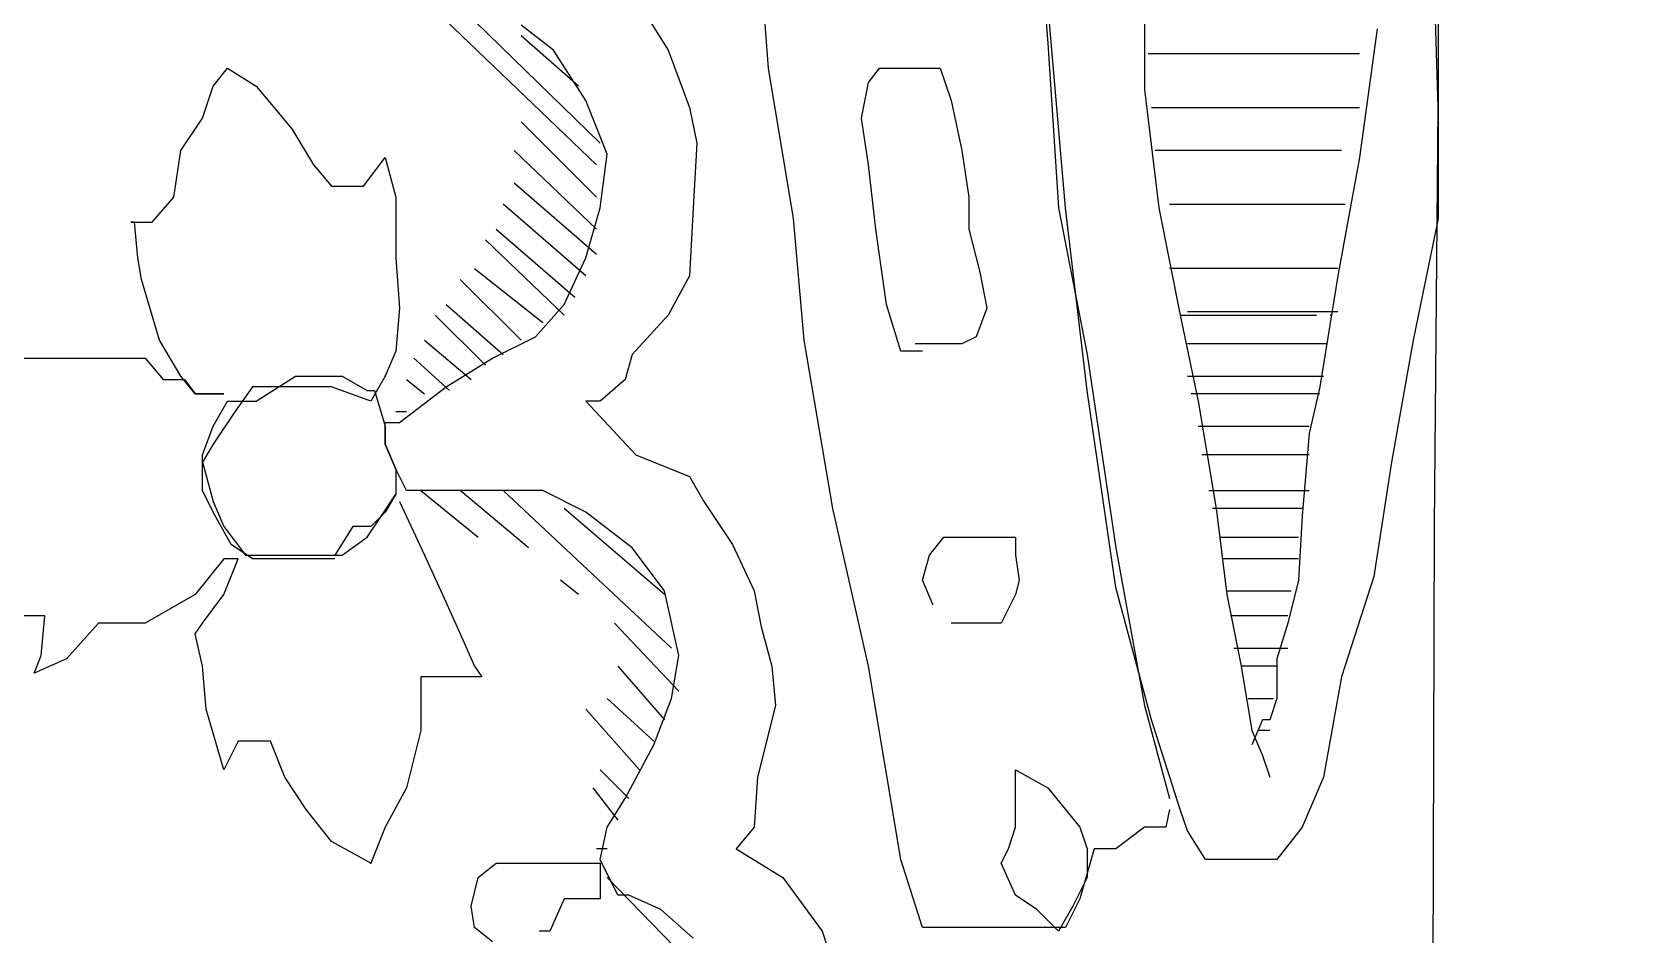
# Model space of a CAD drawing. Extents: x 748454 to 749044, y 4316681 to 4317708.
# Drawn here: x 748481.075 to 748485.585, y 4317538.08 to 4317540.6 of the extents above; entities that cross this region are included whole.
import ezdxf

# ---------------------------------------------------------------- set-up
doc = ezdxf.new("R2010")
doc.units = 0
doc.layers.get('0').update_dxf_attribs({"linetype": 'CONTINUOUS'})

msp = doc.modelspace()

# ---------------------------------------------------------------- linework, layer by layer
at = {"color": 0, "linetype": 'CONTINUOUS'}
for p, q in [((748485, 4317540.39), (748484.97, 4317541.39)), ((748485, 4317540.39), (748484.97, 4317541.39)), ((748483.87, 4317541.06), (748483.91, 4317540.57)), ((748483.87, 4317541.06), (748483.91, 4317540.57)), ((748483.13, 4317540.5), (748483.1, 4317540.92)), ((748483.13, 4317540.5), (748483.1, 4317540.92)), ((748485, 4317540.85), (748485, 4317540.44)), ((748485, 4317540.85), (748485, 4317540.44)), ((748484.18, 4317540.78), (748484.18, 4317540.44)), ((748484.18, 4317540.78), (748484.18, 4317540.44)), ((748482.65, 4317540.23), (748482.16, 4317540.7)), ((748482.65, 4317540.23), (748482.16, 4317540.7)), ((748482.24, 4317540.7), (748482.66, 4317540.29)), ((748482.24, 4317540.7), (748482.66, 4317540.29)), ((748483.96, 4317540.11), (748483.91, 4317540.68)), ((748483.96, 4317540.11), (748483.91, 4317540.68)), ((748482.8, 4317540.63), (748482.85, 4317540.55)), ((748482.8, 4317540.63), (748482.85, 4317540.55)), ((748482.53, 4317540.55), (748482.44, 4317540.62)), ((748482.53, 4317540.55), (748482.44, 4317540.62)), ((748482.6, 4317540.45), (748482.44, 4317540.59)), ((748482.6, 4317540.45), (748482.44, 4317540.59)), ((748484.83, 4317540.61), (748484.78, 4317540.25)), ((748484.83, 4317540.61), (748484.78, 4317540.25)), ((748482.62, 4317540.41), (748482.53, 4317540.55)), ((748482.62, 4317540.41), (748482.53, 4317540.55)), ((748482.85, 4317540.55), (748482.91, 4317540.39)), ((748482.85, 4317540.55), (748482.91, 4317540.39)), ((748483.91, 4317540.57), (748483.94, 4317540.11)), ((748483.91, 4317540.57), (748483.94, 4317540.11)), ((748484.51, 4317540.54), (748484.19, 4317540.54)), ((748484.51, 4317540.54), (748484.19, 4317540.54)), ((748484.78, 4317540.54), (748484.51, 4317540.54)), ((748484.78, 4317540.54), (748484.51, 4317540.54)), ((748481.58, 4317540.45), (748481.62, 4317540.5)), ((748481.58, 4317540.45), (748481.62, 4317540.5)), ((748481.62, 4317540.5), (748481.7, 4317540.45)), ((748481.62, 4317540.5), (748481.7, 4317540.45)), ((748483.2, 4317540.08), (748483.13, 4317540.5)), ((748483.2, 4317540.08), (748483.13, 4317540.5)), ((748483.41, 4317540.46), (748483.44, 4317540.5)), ((748483.41, 4317540.46), (748483.44, 4317540.5)), ((748483.44, 4317540.5), (748483.49, 4317540.5)), ((748483.44, 4317540.5), (748483.49, 4317540.5)), ((748483.49, 4317540.5), (748483.54, 4317540.5)), ((748483.49, 4317540.5), (748483.54, 4317540.5)), ((748483.54, 4317540.5), (748483.61, 4317540.5)), ((748483.54, 4317540.5), (748483.61, 4317540.5)), ((748483.61, 4317540.5), (748483.64, 4317540.41)), ((748483.61, 4317540.5), (748483.64, 4317540.41)), ((748481.55, 4317540.36), (748481.58, 4317540.45)), ((748481.55, 4317540.36), (748481.58, 4317540.45)), ((748481.7, 4317540.45), (748481.8, 4317540.33)), ((748481.7, 4317540.45), (748481.8, 4317540.33)), ((748483.39, 4317540.36), (748483.41, 4317540.46)), ((748483.39, 4317540.36), (748483.41, 4317540.46)), ((748482.68, 4317540.26), (748482.62, 4317540.41)), ((748482.68, 4317540.26), (748482.62, 4317540.41)), ((748483.64, 4317540.41), (748483.67, 4317540.27)), ((748483.64, 4317540.41), (748483.67, 4317540.27)), ((748484.18, 4317540.44), (748484.22, 4317540.11)), ((748484.18, 4317540.44), (748484.22, 4317540.11)), ((748485, 4317540.44), (748485, 4317540.08)), ((748485, 4317540.44), (748485, 4317540.08)), ((748481.49, 4317540.27), (748481.55, 4317540.36)), ((748481.49, 4317540.27), (748481.55, 4317540.36)), ((748482.91, 4317540.39), (748482.93, 4317540.29)), ((748482.91, 4317540.39), (748482.93, 4317540.29)), ((748483.41, 4317540.23), (748483.39, 4317540.36)), ((748483.41, 4317540.23), (748483.39, 4317540.36)), ((748484.2, 4317540.39), (748484.5, 4317540.39)), ((748484.2, 4317540.39), (748484.5, 4317540.39)), ((748484.5, 4317540.39), (748484.66, 4317540.39)), ((748484.5, 4317540.39), (748484.66, 4317540.39)), ((748484.66, 4317540.39), (748484.78, 4317540.39)), ((748484.66, 4317540.39), (748484.78, 4317540.39)), ((748484.99, 4317539.22), (748485, 4317540.39)), ((748484.99, 4317539.22), (748485, 4317540.39)), ((748481.8, 4317540.33), (748481.86, 4317540.23)), ((748481.8, 4317540.33), (748481.86, 4317540.23)), ((748482.44, 4317540.35), (748482.65, 4317540.14)), ((748482.44, 4317540.35), (748482.65, 4317540.14)), ((748481.47, 4317540.14), (748481.49, 4317540.27)), ((748481.47, 4317540.14), (748481.49, 4317540.27)), ((748482.65, 4317540.05), (748482.42, 4317540.27)), ((748482.65, 4317540.05), (748482.42, 4317540.27)), ((748482.93, 4317540.29), (748482.92, 4317540.11)), ((748482.93, 4317540.29), (748482.92, 4317540.11)), ((748483.67, 4317540.27), (748483.69, 4317540.14)), ((748483.67, 4317540.27), (748483.69, 4317540.14)), ((748484.33, 4317540.27), (748484.21, 4317540.27)), ((748484.33, 4317540.27), (748484.21, 4317540.27)), ((748484.54, 4317540.27), (748484.33, 4317540.27)), ((748484.54, 4317540.27), (748484.33, 4317540.27)), ((748484.73, 4317540.27), (748484.54, 4317540.27)), ((748484.73, 4317540.27), (748484.54, 4317540.27)), ((748481.86, 4317540.23), (748481.91, 4317540.17)), ((748481.86, 4317540.23), (748481.91, 4317540.17)), ((748482, 4317540.17), (748482.06, 4317540.25)), ((748482, 4317540.17), (748482.06, 4317540.25)), ((748482.06, 4317540.25), (748482.09, 4317540.14)), ((748482.06, 4317540.25), (748482.09, 4317540.14)), ((748482.66, 4317540.11), (748482.68, 4317540.26)), ((748482.66, 4317540.11), (748482.68, 4317540.26)), ((748483.43, 4317540.05), (748483.41, 4317540.23)), ((748483.43, 4317540.05), (748483.41, 4317540.23)), ((748484.78, 4317540.25), (748484.72, 4317539.92)), ((748484.78, 4317540.25), (748484.72, 4317539.92)), ((748481.91, 4317540.17), (748481.95, 4317540.17)), ((748481.91, 4317540.17), (748481.95, 4317540.17)), ((748481.95, 4317540.17), (748482, 4317540.17)), ((748481.95, 4317540.17), (748482, 4317540.17)), ((748482.42, 4317540.18), (748482.65, 4317539.98)), ((748482.42, 4317540.18), (748482.65, 4317539.98)), ((748481.41, 4317540.07), (748481.47, 4317540.14)), ((748481.41, 4317540.07), (748481.47, 4317540.14)), ((748482.09, 4317540.14), (748482.09, 4317539.97)), ((748482.09, 4317540.14), (748482.09, 4317539.97)), ((748483.69, 4317540.14), (748483.69, 4317540.05)), ((748483.69, 4317540.14), (748483.69, 4317540.05)), ((748482.62, 4317539.92), (748482.39, 4317540.12)), ((748482.62, 4317539.92), (748482.39, 4317540.12)), ((748482.62, 4317539.97), (748482.66, 4317540.11)), ((748482.62, 4317539.97), (748482.66, 4317540.11)), ((748482.92, 4317540.11), (748482.91, 4317539.92)), ((748482.92, 4317540.11), (748482.91, 4317539.92)), ((748483.23, 4317539.74), (748483.2, 4317540.08)), ((748483.23, 4317539.74), (748483.2, 4317540.08)), ((748483.94, 4317540.11), (748484.02, 4317539.7)), ((748483.94, 4317540.11), (748484.02, 4317539.7)), ((748484.02, 4317539.6), (748483.96, 4317540.11)), ((748484.02, 4317539.6), (748483.96, 4317540.11)), ((748484.22, 4317540.11), (748484.28, 4317539.81)), ((748484.22, 4317540.11), (748484.28, 4317539.81)), ((748484.25, 4317540.12), (748484.47, 4317540.12)), ((748484.25, 4317540.12), (748484.47, 4317540.12)), ((748484.47, 4317540.12), (748484.62, 4317540.12)), ((748484.47, 4317540.12), (748484.62, 4317540.12)), ((748484.62, 4317540.12), (748484.74, 4317540.12)), ((748484.62, 4317540.12), (748484.74, 4317540.12)), ((748485, 4317540.08), (748484.93, 4317539.74)), ((748485, 4317540.08), (748484.93, 4317539.74)), ((748481.36, 4317540.07), (748481.35, 4317540.07)), ((748481.35, 4317540.07), (748481.41, 4317540.07)), ((748481.36, 4317540.07), (748481.35, 4317540.07)), ((748481.35, 4317540.07), (748481.41, 4317540.07)), ((748481.37, 4317539.97), (748481.36, 4317540.07)), ((748481.37, 4317539.97), (748481.36, 4317540.07)), ((748482.37, 4317540.05), (748482.59, 4317539.86)), ((748482.37, 4317540.05), (748482.59, 4317539.86)), ((748483.46, 4317539.84), (748483.43, 4317540.05)), ((748483.46, 4317539.84), (748483.43, 4317540.05)), ((748483.69, 4317540.05), (748483.72, 4317539.93)), ((748483.69, 4317540.05), (748483.72, 4317539.93)), ((748482.56, 4317539.81), (748482.34, 4317540.02)), ((748482.56, 4317539.81), (748482.34, 4317540.02)), ((748481.38, 4317539.91), (748481.37, 4317539.97)), ((748481.38, 4317539.91), (748481.37, 4317539.97)), ((748482.09, 4317539.97), (748482.1, 4317539.83)), ((748482.09, 4317539.97), (748482.1, 4317539.83)), ((748482.56, 4317539.84), (748482.62, 4317539.97)), ((748482.56, 4317539.84), (748482.62, 4317539.97)), ((748481.43, 4317539.74), (748481.38, 4317539.91)), ((748481.43, 4317539.74), (748481.38, 4317539.91)), ((748482.44, 4317539.74), (748482.27, 4317539.91)), ((748482.44, 4317539.74), (748482.27, 4317539.91)), ((748482.31, 4317539.94), (748482.5, 4317539.79)), ((748482.31, 4317539.94), (748482.5, 4317539.79)), ((748482.91, 4317539.92), (748482.85, 4317539.81)), ((748482.91, 4317539.92), (748482.85, 4317539.81)), ((748483.72, 4317539.93), (748483.74, 4317539.83)), ((748483.72, 4317539.93), (748483.74, 4317539.83)), ((748484.36, 4317539.94), (748484.25, 4317539.94)), ((748484.36, 4317539.94), (748484.25, 4317539.94)), ((748484.51, 4317539.94), (748484.36, 4317539.94)), ((748484.51, 4317539.94), (748484.36, 4317539.94)), ((748484.72, 4317539.94), (748484.51, 4317539.94)), ((748484.72, 4317539.94), (748484.51, 4317539.94)), ((748484.72, 4317539.92), (748484.67, 4317539.61)), ((748484.72, 4317539.92), (748484.67, 4317539.61)), ((748482.1, 4317539.83), (748482.09, 4317539.71)), ((748482.1, 4317539.83), (748482.09, 4317539.71)), ((748482.34, 4317539.67), (748482.2, 4317539.81)), ((748482.34, 4317539.67), (748482.2, 4317539.81)), ((748482.23, 4317539.84), (748482.39, 4317539.7)), ((748482.23, 4317539.84), (748482.39, 4317539.7)), ((748482.48, 4317539.75), (748482.56, 4317539.84)), ((748482.48, 4317539.75), (748482.56, 4317539.84)), ((748482.85, 4317539.81), (748482.75, 4317539.7)), ((748482.85, 4317539.81), (748482.75, 4317539.7)), ((748483.5, 4317539.71), (748483.46, 4317539.84)), ((748483.5, 4317539.71), (748483.46, 4317539.84)), ((748483.74, 4317539.83), (748483.71, 4317539.75)), ((748483.74, 4317539.83), (748483.71, 4317539.75)), ((748484.28, 4317539.81), (748484.33, 4317539.57)), ((748484.28, 4317539.81), (748484.66, 4317539.81)), ((748484.28, 4317539.81), (748484.33, 4317539.57)), ((748484.28, 4317539.81), (748484.66, 4317539.81)), ((748484.3, 4317539.82), (748484.46, 4317539.82)), ((748484.3, 4317539.82), (748484.46, 4317539.82)), ((748484.46, 4317539.82), (748484.55, 4317539.82)), ((748484.46, 4317539.82), (748484.55, 4317539.82)), ((748484.55, 4317539.82), (748484.72, 4317539.82)), ((748484.55, 4317539.82), (748484.72, 4317539.82)), ((748481.49, 4317539.64), (748481.43, 4317539.74)), ((748481.49, 4317539.64), (748481.43, 4317539.74)), ((748482.17, 4317539.74), (748482.3, 4317539.63)), ((748482.17, 4317539.74), (748482.3, 4317539.63)), ((748482.36, 4317539.69), (748482.48, 4317539.75)), ((748482.36, 4317539.69), (748482.48, 4317539.75)), ((748483.31, 4317539.27), (748483.23, 4317539.74)), ((748483.31, 4317539.27), (748483.23, 4317539.74)), ((748483.61, 4317539.73), (748483.54, 4317539.73)), ((748483.61, 4317539.73), (748483.54, 4317539.73)), ((748483.67, 4317539.73), (748483.61, 4317539.73)), ((748483.67, 4317539.73), (748483.61, 4317539.73)), ((748483.71, 4317539.75), (748483.67, 4317539.73)), ((748483.71, 4317539.75), (748483.67, 4317539.73)), ((748484.69, 4317539.73), (748484.3, 4317539.73)), ((748484.69, 4317539.73), (748484.3, 4317539.73)), ((748484.93, 4317539.74), (748484.87, 4317539.4)), ((748484.93, 4317539.74), (748484.87, 4317539.4)), ((748481.02, 4317539.69), (748481.19, 4317539.69)), ((748481.02, 4317539.69), (748481.19, 4317539.69)), ((748481.19, 4317539.69), (748481.32, 4317539.69)), ((748481.19, 4317539.69), (748481.32, 4317539.69)), ((748481.32, 4317539.69), (748481.39, 4317539.69)), ((748481.32, 4317539.69), (748481.39, 4317539.69)), ((748481.39, 4317539.69), (748481.44, 4317539.63)), ((748481.39, 4317539.69), (748481.44, 4317539.63)), ((748482.09, 4317539.71), (748482.06, 4317539.64)), ((748482.09, 4317539.71), (748482.06, 4317539.64)), ((748482.24, 4317539.6), (748482.14, 4317539.69)), ((748482.24, 4317539.6), (748482.14, 4317539.69)), ((748482.23, 4317539.61), (748482.36, 4317539.69)), ((748482.23, 4317539.61), (748482.36, 4317539.69)), ((748482.75, 4317539.7), (748482.73, 4317539.63)), ((748482.75, 4317539.7), (748482.73, 4317539.63)), ((748483.56, 4317539.71), (748483.5, 4317539.71)), ((748483.56, 4317539.71), (748483.5, 4317539.71)), ((748484.02, 4317539.7), (748484.1, 4317539.16)), ((748484.02, 4317539.7), (748484.1, 4317539.16)), ((748481.44, 4317539.63), (748481.5, 4317539.63)), ((748481.44, 4317539.63), (748481.5, 4317539.63)), ((748481.53, 4317539.59), (748481.49, 4317539.64)), ((748481.53, 4317539.59), (748481.49, 4317539.64)), ((748481.5, 4317539.63), (748481.53, 4317539.59)), ((748481.5, 4317539.63), (748481.53, 4317539.59)), ((748481.7, 4317539.57), (748481.81, 4317539.64)), ((748481.7, 4317539.57), (748481.81, 4317539.64)), ((748481.81, 4317539.64), (748481.85, 4317539.64)), ((748481.81, 4317539.64), (748481.85, 4317539.64)), ((748481.85, 4317539.64), (748481.94, 4317539.64)), ((748481.85, 4317539.64), (748481.94, 4317539.64)), ((748481.94, 4317539.64), (748482.01, 4317539.6)), ((748481.94, 4317539.64), (748482.01, 4317539.6)), ((748482.06, 4317539.64), (748482.02, 4317539.57)), ((748482.06, 4317539.64), (748482.02, 4317539.57)), ((748482.12, 4317539.63), (748482.17, 4317539.59)), ((748482.12, 4317539.63), (748482.17, 4317539.59)), ((748482.73, 4317539.63), (748482.66, 4317539.57)), ((748482.73, 4317539.63), (748482.66, 4317539.57)), ((748484.3, 4317539.64), (748484.68, 4317539.64)), ((748484.3, 4317539.64), (748484.68, 4317539.64)), ((748481.53, 4317539.59), (748481.58, 4317539.59)), ((748481.61, 4317539.59), (748481.53, 4317539.59)), ((748481.53, 4317539.59), (748481.58, 4317539.59)), ((748481.61, 4317539.59), (748481.53, 4317539.59)), ((748481.58, 4317539.59), (748481.61, 4317539.59)), ((748481.58, 4317539.59), (748481.61, 4317539.59)), ((748481.69, 4317539.61), (748481.64, 4317539.54)), ((748481.69, 4317539.61), (748481.64, 4317539.54)), ((748481.76, 4317539.61), (748481.69, 4317539.61)), ((748481.76, 4317539.61), (748481.69, 4317539.61)), ((748481.84, 4317539.61), (748481.76, 4317539.61)), ((748481.84, 4317539.61), (748481.76, 4317539.61)), ((748481.91, 4317539.61), (748481.84, 4317539.61)), ((748481.91, 4317539.61), (748481.84, 4317539.61)), ((748482.02, 4317539.57), (748481.91, 4317539.61)), ((748482.02, 4317539.57), (748481.91, 4317539.61)), ((748482.01, 4317539.6), (748482.03, 4317539.6)), ((748482.01, 4317539.6), (748482.03, 4317539.6)), ((748482.03, 4317539.6), (748482.06, 4317539.5)), ((748482.03, 4317539.6), (748482.06, 4317539.5)), ((748482.1, 4317539.51), (748482.23, 4317539.61)), ((748482.1, 4317539.51), (748482.23, 4317539.61)), ((748484.1, 4317539.05), (748484.02, 4317539.6)), ((748484.1, 4317539.05), (748484.02, 4317539.6)), ((748484.67, 4317539.59), (748484.31, 4317539.59)), ((748484.67, 4317539.59), (748484.31, 4317539.59)), ((748484.67, 4317539.61), (748484.64, 4317539.48)), ((748484.67, 4317539.61), (748484.64, 4317539.48)), ((748481.58, 4317539.5), (748481.62, 4317539.57)), ((748481.58, 4317539.5), (748481.62, 4317539.57)), ((748481.64, 4317539.54), (748481.58, 4317539.45)), ((748481.64, 4317539.54), (748481.58, 4317539.45)), ((748481.62, 4317539.57), (748481.7, 4317539.57)), ((748481.62, 4317539.57), (748481.7, 4317539.57)), ((748482.12, 4317539.54), (748482.09, 4317539.54)), ((748482.12, 4317539.54), (748482.09, 4317539.54)), ((748482.66, 4317539.57), (748482.62, 4317539.57)), ((748482.62, 4317539.57), (748482.76, 4317539.42)), ((748482.66, 4317539.57), (748482.62, 4317539.57)), ((748482.62, 4317539.57), (748482.76, 4317539.42)), ((748484.33, 4317539.57), (748484.38, 4317539.27)), ((748484.33, 4317539.57), (748484.38, 4317539.27)), ((748481.55, 4317539.42), (748481.58, 4317539.5)), ((748481.55, 4317539.42), (748481.58, 4317539.5)), ((748482.06, 4317539.51), (748482.1, 4317539.51)), ((748482.06, 4317539.45), (748482.06, 4317539.51)), ((748482.06, 4317539.51), (748482.1, 4317539.51)), ((748482.06, 4317539.45), (748482.06, 4317539.51)), ((748482.06, 4317539.5), (748482.06, 4317539.45)), ((748482.06, 4317539.5), (748482.06, 4317539.45)), ((748484.33, 4317539.5), (748484.64, 4317539.5)), ((748484.33, 4317539.5), (748484.64, 4317539.5)), ((748481.58, 4317539.45), (748481.55, 4317539.4)), ((748481.58, 4317539.45), (748481.55, 4317539.4)), ((748482.09, 4317539.38), (748482.06, 4317539.45)), ((748482.06, 4317539.45), (748482.09, 4317539.38)), ((748482.09, 4317539.38), (748482.06, 4317539.45)), ((748482.06, 4317539.45), (748482.09, 4317539.38)), ((748484.64, 4317539.48), (748484.62, 4317539.25)), ((748484.64, 4317539.48), (748484.62, 4317539.25)), ((748481.55, 4317539.32), (748481.55, 4317539.42)), ((748481.55, 4317539.32), (748481.55, 4317539.42)), ((748482.76, 4317539.42), (748482.91, 4317539.36)), ((748482.76, 4317539.42), (748482.91, 4317539.36)), ((748484.64, 4317539.42), (748484.34, 4317539.42)), ((748484.64, 4317539.42), (748484.34, 4317539.42)), ((748481.55, 4317539.4), (748481.58, 4317539.29)), ((748481.55, 4317539.4), (748481.58, 4317539.29)), ((748482.12, 4317539.32), (748482.09, 4317539.38)), ((748482.09, 4317539.38), (748482.09, 4317539.31)), ((748482.12, 4317539.32), (748482.09, 4317539.38)), ((748482.09, 4317539.38), (748482.09, 4317539.31)), ((748482.91, 4317539.36), (748482.95, 4317539.29)), ((748482.91, 4317539.36), (748482.95, 4317539.29)), ((748484.87, 4317539.4), (748484.82, 4317539.08)), ((748484.87, 4317539.4), (748484.82, 4317539.08)), ((748481.58, 4317539.26), (748481.55, 4317539.32)), ((748481.58, 4317539.26), (748481.55, 4317539.32)), ((748482.2, 4317539.32), (748482.12, 4317539.32)), ((748482.2, 4317539.32), (748482.12, 4317539.32)), ((748482.16, 4317539.32), (748482.32, 4317539.19)), ((748482.16, 4317539.32), (748482.32, 4317539.19)), ((748482.3, 4317539.32), (748482.2, 4317539.32)), ((748482.3, 4317539.32), (748482.2, 4317539.32)), ((748482.46, 4317539.16), (748482.27, 4317539.32)), ((748482.46, 4317539.16), (748482.27, 4317539.32)), ((748482.39, 4317539.32), (748482.3, 4317539.32)), ((748482.39, 4317539.32), (748482.3, 4317539.32)), ((748482.5, 4317539.32), (748482.39, 4317539.32)), ((748482.39, 4317539.32), (748482.86, 4317538.88)), ((748482.5, 4317539.32), (748482.39, 4317539.32)), ((748482.39, 4317539.32), (748482.86, 4317538.88)), ((748482.62, 4317539.26), (748482.5, 4317539.32)), ((748482.62, 4317539.26), (748482.5, 4317539.32)), ((748484.36, 4317539.32), (748484.64, 4317539.32)), ((748484.36, 4317539.32), (748484.64, 4317539.32)), ((748481.58, 4317539.29), (748481.61, 4317539.22)), ((748481.58, 4317539.29), (748481.61, 4317539.22)), ((748482.05, 4317539.25), (748482.09, 4317539.31)), ((748482.05, 4317539.25), (748482.09, 4317539.31)), ((748482.09, 4317539.31), (748482.06, 4317539.26)), ((748482.09, 4317539.31), (748482.06, 4317539.26)), ((748482.1, 4317539.29), (748482.17, 4317539.14)), ((748482.1, 4317539.29), (748482.17, 4317539.14)), ((748482.84, 4317539.03), (748482.56, 4317539.27)), ((748482.84, 4317539.03), (748482.56, 4317539.27)), ((748482.95, 4317539.29), (748483.03, 4317539.17)), ((748482.95, 4317539.29), (748483.03, 4317539.17)), ((748483.41, 4317538.83), (748483.31, 4317539.27)), ((748483.41, 4317538.83), (748483.31, 4317539.27)), ((748484.62, 4317539.27), (748484.37, 4317539.27)), ((748484.62, 4317539.27), (748484.37, 4317539.27)), ((748484.38, 4317539.27), (748484.41, 4317539.03)), ((748484.38, 4317539.27), (748484.41, 4317539.03)), ((748481.63, 4317539.17), (748481.58, 4317539.26)), ((748481.63, 4317539.17), (748481.58, 4317539.26)), ((748482.01, 4317539.19), (748482.05, 4317539.25)), ((748482.01, 4317539.19), (748482.05, 4317539.25)), ((748482.06, 4317539.26), (748482.02, 4317539.22)), ((748482.06, 4317539.26), (748482.02, 4317539.22)), ((748482.75, 4317539.16), (748482.62, 4317539.26)), ((748482.75, 4317539.16), (748482.62, 4317539.26)), ((748484.62, 4317539.25), (748484.61, 4317539.07)), ((748484.62, 4317539.25), (748484.61, 4317539.07)), ((748481.61, 4317539.22), (748481.67, 4317539.14)), ((748481.61, 4317539.22), (748481.67, 4317539.14)), ((748481.97, 4317539.22), (748481.92, 4317539.14)), ((748481.97, 4317539.22), (748481.92, 4317539.14)), ((748481.94, 4317539.14), (748482.01, 4317539.19)), ((748481.94, 4317539.14), (748482.01, 4317539.19)), ((748482.02, 4317539.22), (748481.97, 4317539.22)), ((748482.02, 4317539.22), (748481.97, 4317539.22)), ((748483.58, 4317539.14), (748483.62, 4317539.19)), ((748483.58, 4317539.14), (748483.62, 4317539.19)), ((748483.62, 4317539.19), (748483.68, 4317539.19)), ((748483.62, 4317539.19), (748483.68, 4317539.19)), ((748483.68, 4317539.19), (748483.76, 4317539.19)), ((748483.68, 4317539.19), (748483.76, 4317539.19)), ((748483.76, 4317539.19), (748483.82, 4317539.19)), ((748483.76, 4317539.19), (748483.82, 4317539.19)), ((748483.82, 4317539.19), (748483.82, 4317539.14)), ((748483.82, 4317539.19), (748483.82, 4317539.14)), ((748484.39, 4317539.19), (748484.61, 4317539.19)), ((748484.39, 4317539.19), (748484.61, 4317539.19)), ((748484.98, 4317536.36), (748484.99, 4317539.22)), ((748484.98, 4317536.36), (748484.99, 4317539.22)), ((748481.69, 4317539.13), (748481.63, 4317539.17)), ((748481.69, 4317539.13), (748481.63, 4317539.17)), ((748481.67, 4317539.14), (748481.76, 4317539.14)), ((748481.67, 4317539.14), (748481.76, 4317539.14)), ((748481.76, 4317539.14), (748481.85, 4317539.14)), ((748481.76, 4317539.14), (748481.85, 4317539.14)), ((748481.85, 4317539.14), (748481.94, 4317539.14)), ((748481.85, 4317539.14), (748481.94, 4317539.14)), ((748482.17, 4317539.14), (748482.22, 4317539.03)), ((748482.17, 4317539.14), (748482.22, 4317539.03)), ((748482.84, 4317539.04), (748482.75, 4317539.16)), ((748482.84, 4317539.04), (748482.75, 4317539.16)), ((748483.03, 4317539.17), (748483.09, 4317539.04)), ((748483.03, 4317539.17), (748483.09, 4317539.04)), ((748483.56, 4317539.07), (748483.58, 4317539.14)), ((748483.56, 4317539.07), (748483.58, 4317539.14)), ((748483.82, 4317539.14), (748483.83, 4317539.07)), ((748483.82, 4317539.14), (748483.83, 4317539.07)), ((748484.1, 4317539.16), (748484.18, 4317538.72)), ((748484.1, 4317539.16), (748484.18, 4317538.72)), ((748481.61, 4317539.13), (748481.53, 4317539.03)), ((748481.61, 4317539.13), (748481.53, 4317539.03)), ((748481.61, 4317539.03), (748481.65, 4317539.13)), ((748481.65, 4317539.13), (748481.61, 4317539.13)), ((748481.61, 4317539.03), (748481.65, 4317539.13)), ((748481.65, 4317539.13), (748481.61, 4317539.13)), ((748481.76, 4317539.13), (748481.69, 4317539.13)), ((748481.76, 4317539.13), (748481.69, 4317539.13)), ((748481.84, 4317539.13), (748481.76, 4317539.13)), ((748481.84, 4317539.13), (748481.76, 4317539.13)), ((748481.92, 4317539.13), (748481.84, 4317539.13)), ((748481.92, 4317539.13), (748481.84, 4317539.13)), ((748484.61, 4317539.13), (748484.4, 4317539.13)), ((748484.61, 4317539.13), (748484.4, 4317539.13)), ((748482.6, 4317539.03), (748482.55, 4317539.07)), ((748482.6, 4317539.03), (748482.55, 4317539.07)), ((748483.59, 4317539), (748483.56, 4317539.07)), ((748483.59, 4317539), (748483.56, 4317539.07)), ((748483.83, 4317539.07), (748483.82, 4317539.03)), ((748483.83, 4317539.07), (748483.82, 4317539.03)), ((748484.2, 4317538.68), (748484.1, 4317539.05)), ((748484.2, 4317538.68), (748484.1, 4317539.05)), ((748484.61, 4317539.07), (748484.58, 4317538.95)), ((748484.61, 4317539.07), (748484.58, 4317538.95)), ((748484.82, 4317539.08), (748484.73, 4317538.8)), ((748484.82, 4317539.08), (748484.73, 4317538.8)), ((748481.53, 4317539.03), (748481.39, 4317538.95)), ((748481.53, 4317539.03), (748481.39, 4317538.95)), ((748481.55, 4317538.95), (748481.61, 4317539.03)), ((748481.55, 4317538.95), (748481.61, 4317539.03)), ((748482.22, 4317539.03), (748482.27, 4317538.92)), ((748482.22, 4317539.03), (748482.27, 4317538.92)), ((748482.88, 4317538.86), (748482.84, 4317539.04)), ((748482.88, 4317538.86), (748482.84, 4317539.04)), ((748483.09, 4317539.04), (748483.11, 4317538.94)), ((748483.09, 4317539.04), (748483.11, 4317538.94)), ((748483.82, 4317539.03), (748483.78, 4317538.95)), ((748483.82, 4317539.03), (748483.78, 4317538.95)), ((748484.41, 4317539.04), (748484.59, 4317539.04)), ((748484.41, 4317539.04), (748484.59, 4317539.04)), ((748484.41, 4317539.03), (748484.45, 4317538.83)), ((748484.41, 4317539.03), (748484.45, 4317538.83)), ((748481.11, 4317538.97), (748480.94, 4317538.97)), ((748481.11, 4317538.97), (748480.94, 4317538.97)), ((748481.1, 4317538.86), (748481.11, 4317538.97)), ((748481.1, 4317538.86), (748481.11, 4317538.97)), ((748484.58, 4317538.97), (748484.42, 4317538.97)), ((748484.58, 4317538.97), (748484.42, 4317538.97)), ((748481.26, 4317538.95), (748481.17, 4317538.85)), ((748481.26, 4317538.95), (748481.17, 4317538.85)), ((748481.39, 4317538.95), (748481.26, 4317538.95)), ((748481.39, 4317538.95), (748481.26, 4317538.95)), ((748481.53, 4317538.92), (748481.55, 4317538.95)), ((748481.53, 4317538.92), (748481.55, 4317538.95)), ((748481.55, 4317538.83), (748481.53, 4317538.92)), ((748481.55, 4317538.83), (748481.53, 4317538.92)), ((748482.27, 4317538.92), (748482.31, 4317538.83)), ((748482.27, 4317538.92), (748482.31, 4317538.83)), ((748482.88, 4317538.76), (748482.7, 4317538.95)), ((748482.88, 4317538.76), (748482.7, 4317538.95)), ((748483.11, 4317538.94), (748483.14, 4317538.83)), ((748483.11, 4317538.94), (748483.14, 4317538.83)), ((748483.68, 4317538.95), (748483.64, 4317538.95)), ((748483.68, 4317538.95), (748483.64, 4317538.95)), ((748483.74, 4317538.95), (748483.68, 4317538.95)), ((748483.74, 4317538.95), (748483.68, 4317538.95)), ((748483.78, 4317538.95), (748483.74, 4317538.95)), ((748483.78, 4317538.95), (748483.74, 4317538.95)), ((748484.58, 4317538.95), (748484.55, 4317538.85)), ((748484.58, 4317538.95), (748484.55, 4317538.85)), ((748484.43, 4317538.88), (748484.58, 4317538.88)), ((748484.43, 4317538.88), (748484.58, 4317538.88)), ((748481.08, 4317538.81), (748481.1, 4317538.86)), ((748481.08, 4317538.81), (748481.1, 4317538.86)), ((748481.17, 4317538.85), (748481.08, 4317538.81)), ((748481.17, 4317538.85), (748481.08, 4317538.81)), ((748481.56, 4317538.71), (748481.55, 4317538.83)), ((748481.56, 4317538.71), (748481.55, 4317538.83)), ((748482.31, 4317538.83), (748482.33, 4317538.8)), ((748482.31, 4317538.83), (748482.33, 4317538.8)), ((748482.71, 4317538.83), (748482.84, 4317538.68)), ((748482.71, 4317538.83), (748482.84, 4317538.68)), ((748482.86, 4317538.74), (748482.88, 4317538.86)), ((748482.86, 4317538.74), (748482.88, 4317538.86)), ((748483.14, 4317538.83), (748483.15, 4317538.72)), ((748483.14, 4317538.83), (748483.15, 4317538.72)), ((748483.5, 4317538.29), (748483.41, 4317538.83)), ((748483.5, 4317538.29), (748483.41, 4317538.83)), ((748484.45, 4317538.83), (748484.48, 4317538.65)), ((748484.55, 4317538.83), (748484.45, 4317538.83)), ((748484.45, 4317538.83), (748484.48, 4317538.65)), ((748484.55, 4317538.83), (748484.45, 4317538.83)), ((748484.55, 4317538.85), (748484.55, 4317538.74)), ((748484.55, 4317538.85), (748484.55, 4317538.74)), ((748482.25, 4317538.8), (748482.16, 4317538.8)), ((748482.16, 4317538.8), (748482.16, 4317538.65)), ((748482.25, 4317538.8), (748482.16, 4317538.8)), ((748482.16, 4317538.8), (748482.16, 4317538.65)), ((748482.33, 4317538.8), (748482.25, 4317538.8)), ((748482.33, 4317538.8), (748482.25, 4317538.8)), ((748484.73, 4317538.8), (748484.68, 4317538.52)), ((748484.73, 4317538.8), (748484.68, 4317538.52)), ((748482.81, 4317538.62), (748482.68, 4317538.74)), ((748482.81, 4317538.62), (748482.68, 4317538.74)), ((748482.81, 4317538.61), (748482.86, 4317538.74)), ((748482.81, 4317538.61), (748482.86, 4317538.74)), ((748484.47, 4317538.74), (748484.54, 4317538.74)), ((748484.47, 4317538.74), (748484.54, 4317538.74)), ((748484.55, 4317538.74), (748484.53, 4317538.68)), ((748484.55, 4317538.74), (748484.53, 4317538.68)), ((748481.61, 4317538.54), (748481.56, 4317538.71)), ((748481.61, 4317538.54), (748481.56, 4317538.71)), ((748482.62, 4317538.71), (748482.77, 4317538.54)), ((748482.62, 4317538.71), (748482.77, 4317538.54)), ((748483.15, 4317538.72), (748483.1, 4317538.52)), ((748483.15, 4317538.72), (748483.1, 4317538.52)), ((748484.18, 4317538.72), (748484.25, 4317538.46)), ((748484.18, 4317538.72), (748484.25, 4317538.46)), ((748482.16, 4317538.65), (748482.12, 4317538.49)), ((748482.16, 4317538.65), (748482.12, 4317538.49)), ((748484.28, 4317538.43), (748484.2, 4317538.68)), ((748484.28, 4317538.43), (748484.2, 4317538.68)), ((748484.51, 4317538.68), (748484.48, 4317538.61)), ((748484.51, 4317538.68), (748484.48, 4317538.61)), ((748484.48, 4317538.65), (748484.51, 4317538.58)), ((748484.48, 4317538.65), (748484.51, 4317538.58)), ((748484.53, 4317538.65), (748484.5, 4317538.65)), ((748484.53, 4317538.65), (748484.5, 4317538.65)), ((748484.53, 4317538.68), (748484.51, 4317538.68)), ((748484.53, 4317538.68), (748484.51, 4317538.68)), ((748481.65, 4317538.62), (748481.61, 4317538.54)), ((748481.65, 4317538.62), (748481.61, 4317538.54)), ((748481.74, 4317538.62), (748481.65, 4317538.62)), ((748481.74, 4317538.62), (748481.65, 4317538.62)), ((748481.78, 4317538.52), (748481.74, 4317538.62)), ((748481.78, 4317538.52), (748481.74, 4317538.62)), ((748482.73, 4317538.46), (748482.81, 4317538.61)), ((748482.73, 4317538.46), (748482.81, 4317538.61)), ((748484.51, 4317538.58), (748484.53, 4317538.52)), ((748484.51, 4317538.58), (748484.53, 4317538.52)), ((748481.84, 4317538.43), (748481.78, 4317538.52)), ((748481.84, 4317538.43), (748481.78, 4317538.52)), ((748482.74, 4317538.46), (748482.66, 4317538.54)), ((748482.74, 4317538.46), (748482.66, 4317538.54)), ((748483.1, 4317538.52), (748483.09, 4317538.38)), ((748483.1, 4317538.52), (748483.09, 4317538.38)), ((748483.82, 4317538.54), (748483.91, 4317538.49)), ((748483.82, 4317538.49), (748483.82, 4317538.54)), ((748483.82, 4317538.54), (748483.91, 4317538.49)), ((748483.82, 4317538.49), (748483.82, 4317538.54)), ((748484.68, 4317538.52), (748484.62, 4317538.38)), ((748484.68, 4317538.52), (748484.62, 4317538.38)), ((748482.12, 4317538.49), (748482.06, 4317538.38)), ((748482.12, 4317538.49), (748482.06, 4317538.38)), ((748482.64, 4317538.49), (748482.71, 4317538.4)), ((748482.64, 4317538.49), (748482.71, 4317538.4)), ((748482.68, 4317538.38), (748482.73, 4317538.46)), ((748482.68, 4317538.38), (748482.73, 4317538.46)), ((748483.82, 4317538.43), (748483.82, 4317538.49)), ((748483.82, 4317538.43), (748483.82, 4317538.49)), ((748483.91, 4317538.49), (748484, 4317538.38)), ((748483.91, 4317538.49), (748484, 4317538.38)), ((748481.91, 4317538.34), (748481.84, 4317538.43)), ((748481.91, 4317538.34), (748481.84, 4317538.43)), ((748483.82, 4317538.38), (748483.82, 4317538.43)), ((748483.82, 4317538.38), (748483.82, 4317538.43)), ((748484.25, 4317538.43), (748484.24, 4317538.38)), ((748484.25, 4317538.43), (748484.24, 4317538.38)), ((748484.3, 4317538.37), (748484.28, 4317538.43)), ((748484.3, 4317538.37), (748484.28, 4317538.43)), ((748482.06, 4317538.38), (748482.02, 4317538.28)), ((748482.06, 4317538.38), (748482.02, 4317538.28)), ((748482.66, 4317538.29), (748482.68, 4317538.38)), ((748482.66, 4317538.29), (748482.68, 4317538.38)), ((748483.09, 4317538.38), (748483.04, 4317538.32)), ((748483.09, 4317538.38), (748483.04, 4317538.32)), ((748483.8, 4317538.32), (748483.82, 4317538.38)), ((748483.8, 4317538.32), (748483.82, 4317538.38)), ((748484, 4317538.38), (748484.02, 4317538.32)), ((748484, 4317538.38), (748484.02, 4317538.32)), ((748484.18, 4317538.38), (748484.1, 4317538.32)), ((748484.18, 4317538.38), (748484.1, 4317538.32)), ((748484.24, 4317538.38), (748484.18, 4317538.38)), ((748484.24, 4317538.38), (748484.18, 4317538.38)), ((748484.35, 4317538.29), (748484.3, 4317538.37)), ((748484.35, 4317538.29), (748484.3, 4317538.37)), ((748484.62, 4317538.38), (748484.55, 4317538.29)), ((748484.62, 4317538.38), (748484.55, 4317538.29)), ((748482.02, 4317538.28), (748481.91, 4317538.34)), ((748482.02, 4317538.28), (748481.91, 4317538.34)), ((748482.32, 4317538.24), (748482.37, 4317538.28)), ((748482.32, 4317538.24), (748482.37, 4317538.28)), ((748482.37, 4317538.28), (748482.45, 4317538.28)), ((748482.37, 4317538.28), (748482.45, 4317538.28)), ((748482.45, 4317538.28), (748482.52, 4317538.28)), ((748482.45, 4317538.28), (748482.52, 4317538.28)), ((748482.52, 4317538.28), (748482.56, 4317538.28)), ((748482.52, 4317538.28), (748482.56, 4317538.28)), ((748482.56, 4317538.28), (748482.62, 4317538.28)), ((748482.56, 4317538.28), (748482.62, 4317538.28)), ((748482.62, 4317538.28), (748482.65, 4317538.28)), ((748482.62, 4317538.28), (748482.65, 4317538.28)), ((748482.68, 4317538.32), (748482.65, 4317538.32)), ((748482.68, 4317538.32), (748482.65, 4317538.32)), ((748482.65, 4317538.28), (748482.66, 4317538.28)), ((748482.65, 4317538.28), (748482.66, 4317538.28)), ((748482.71, 4317538.19), (748482.66, 4317538.29)), ((748482.71, 4317538.19), (748482.66, 4317538.29)), ((748482.66, 4317538.28), (748482.66, 4317538.18)), ((748482.66, 4317538.28), (748482.66, 4317538.18)), ((748483.04, 4317538.32), (748483.17, 4317538.24)), ((748483.04, 4317538.32), (748483.17, 4317538.24)), ((748483.56, 4317538.1), (748483.5, 4317538.29)), ((748483.56, 4317538.1), (748483.5, 4317538.29)), ((748483.78, 4317538.28), (748483.8, 4317538.32)), ((748483.78, 4317538.28), (748483.8, 4317538.32)), ((748483.82, 4317538.19), (748483.78, 4317538.28)), ((748483.82, 4317538.19), (748483.78, 4317538.28)), ((748484.04, 4317538.32), (748484, 4317538.18)), ((748484.04, 4317538.32), (748484, 4317538.18)), ((748484.02, 4317538.32), (748484.02, 4317538.24)), ((748484.02, 4317538.32), (748484.02, 4317538.24)), ((748484.1, 4317538.32), (748484.04, 4317538.32)), ((748484.1, 4317538.32), (748484.04, 4317538.32)), ((748484.44, 4317538.29), (748484.35, 4317538.29)), ((748484.44, 4317538.29), (748484.35, 4317538.29)), ((748484.55, 4317538.29), (748484.44, 4317538.29)), ((748484.55, 4317538.29), (748484.44, 4317538.29)), ((748482.3, 4317538.16), (748482.32, 4317538.24)), ((748482.3, 4317538.16), (748482.32, 4317538.24)), ((748482.68, 4317538.24), (748483.04, 4317537.87)), ((748482.68, 4317538.24), (748483.04, 4317537.87)), ((748483.17, 4317538.24), (748483.28, 4317538.09)), ((748483.17, 4317538.24), (748483.28, 4317538.09)), ((748484.02, 4317538.24), (748483.98, 4317538.16)), ((748484.02, 4317538.24), (748483.98, 4317538.16)), ((748482.74, 4317538.19), (748482.71, 4317538.19)), ((748482.74, 4317538.19), (748482.71, 4317538.19)), ((748482.83, 4317538.15), (748482.74, 4317538.19)), ((748482.83, 4317538.15), (748482.74, 4317538.19)), ((748483.88, 4317538.15), (748483.82, 4317538.19)), ((748483.88, 4317538.15), (748483.82, 4317538.19)), ((748482.31, 4317538.1), (748482.3, 4317538.16)), ((748482.31, 4317538.1), (748482.3, 4317538.16)), ((748482.56, 4317538.18), (748482.52, 4317538.09)), ((748482.56, 4317538.18), (748482.52, 4317538.09)), ((748482.6, 4317538.18), (748482.56, 4317538.18)), ((748482.6, 4317538.18), (748482.56, 4317538.18)), ((748482.66, 4317538.18), (748482.6, 4317538.18)), ((748482.66, 4317538.18), (748482.6, 4317538.18)), ((748482.92, 4317538.07), (748482.83, 4317538.15)), ((748482.92, 4317538.07), (748482.83, 4317538.15)), ((748483.94, 4317538.09), (748483.88, 4317538.15)), ((748483.94, 4317538.09), (748483.88, 4317538.15)), ((748483.98, 4317538.16), (748483.94, 4317538.09)), ((748483.98, 4317538.16), (748483.94, 4317538.09)), ((748484, 4317538.18), (748483.96, 4317538.1)), ((748484, 4317538.18), (748483.96, 4317538.1)), ((748482.36, 4317538.06), (748482.31, 4317538.1)), ((748482.36, 4317538.06), (748482.31, 4317538.1)), ((748483.61, 4317538.1), (748483.56, 4317538.1)), ((748483.61, 4317538.1), (748483.56, 4317538.1)), ((748483.69, 4317538.1), (748483.61, 4317538.1)), ((748483.69, 4317538.1), (748483.61, 4317538.1)), ((748483.76, 4317538.1), (748483.69, 4317538.1)), ((748483.76, 4317538.1), (748483.69, 4317538.1)), ((748483.83, 4317538.1), (748483.76, 4317538.1)), ((748483.83, 4317538.1), (748483.76, 4317538.1)), ((748483.92, 4317538.1), (748483.83, 4317538.1)), ((748483.92, 4317538.1), (748483.83, 4317538.1)), ((748483.96, 4317538.1), (748483.92, 4317538.1)), ((748483.96, 4317538.1), (748483.92, 4317538.1)), ((748482.52, 4317538.09), (748482.49, 4317538.09)), ((748482.52, 4317538.09), (748482.49, 4317538.09)), ((748483.28, 4317538.09), (748483.31, 4317538)), ((748483.28, 4317538.09), (748483.31, 4317538))]:
    msp.add_line(p, q, dxfattribs=at)
for p in [(748484.7, 4317539.81), (748484.7, 4317539.81), (748482.06, 4317539.64), (748482.06, 4317539.64), (748482.02, 4317538.28), (748482.02, 4317538.28)]:
    msp.add_point(p, dxfattribs=at)

# ---------------------------------------------------------------- meshes
mesh = msp.add_polyface(dxfattribs=at)
corners = [(748454.5, 4316681), (748454.5, 4316681), (748454.5, 4316871.9618), (748762.5, 4316681), (748454.5, 4317046.4935), (749044, 4316681), (748454.5, 4317707.5), (749044, 4317342.0065), (749044, 4317707.5)]
mesh.append_faces([[corners[k] for k in face] for face in [(0, 1, 3, 2), (2, 3, 5, 4), (4, 5, 7, 6), (6, 7, 8, 8)]], dxfattribs={"vtx0": -1, "vtx2": -1, "color": 0})
mesh = msp.add_polyface(dxfattribs=at)
corners = [(748464.5, 4317521), (748464.5, 4317521), (748464.5, 4317695.2713), (748745.58, 4317521), (748464.5, 4317701.5), (748745.58, 4317527.2287), (748745.58, 4317701.5)]
mesh.append_faces([[corners[k] for k in face] for face in [(0, 1, 3, 2), (2, 3, 5, 4), (4, 5, 6, 6)]], dxfattribs={"vtx0": -1, "vtx2": -1, "color": 0})

doc.saveas('drawing.dxf')
